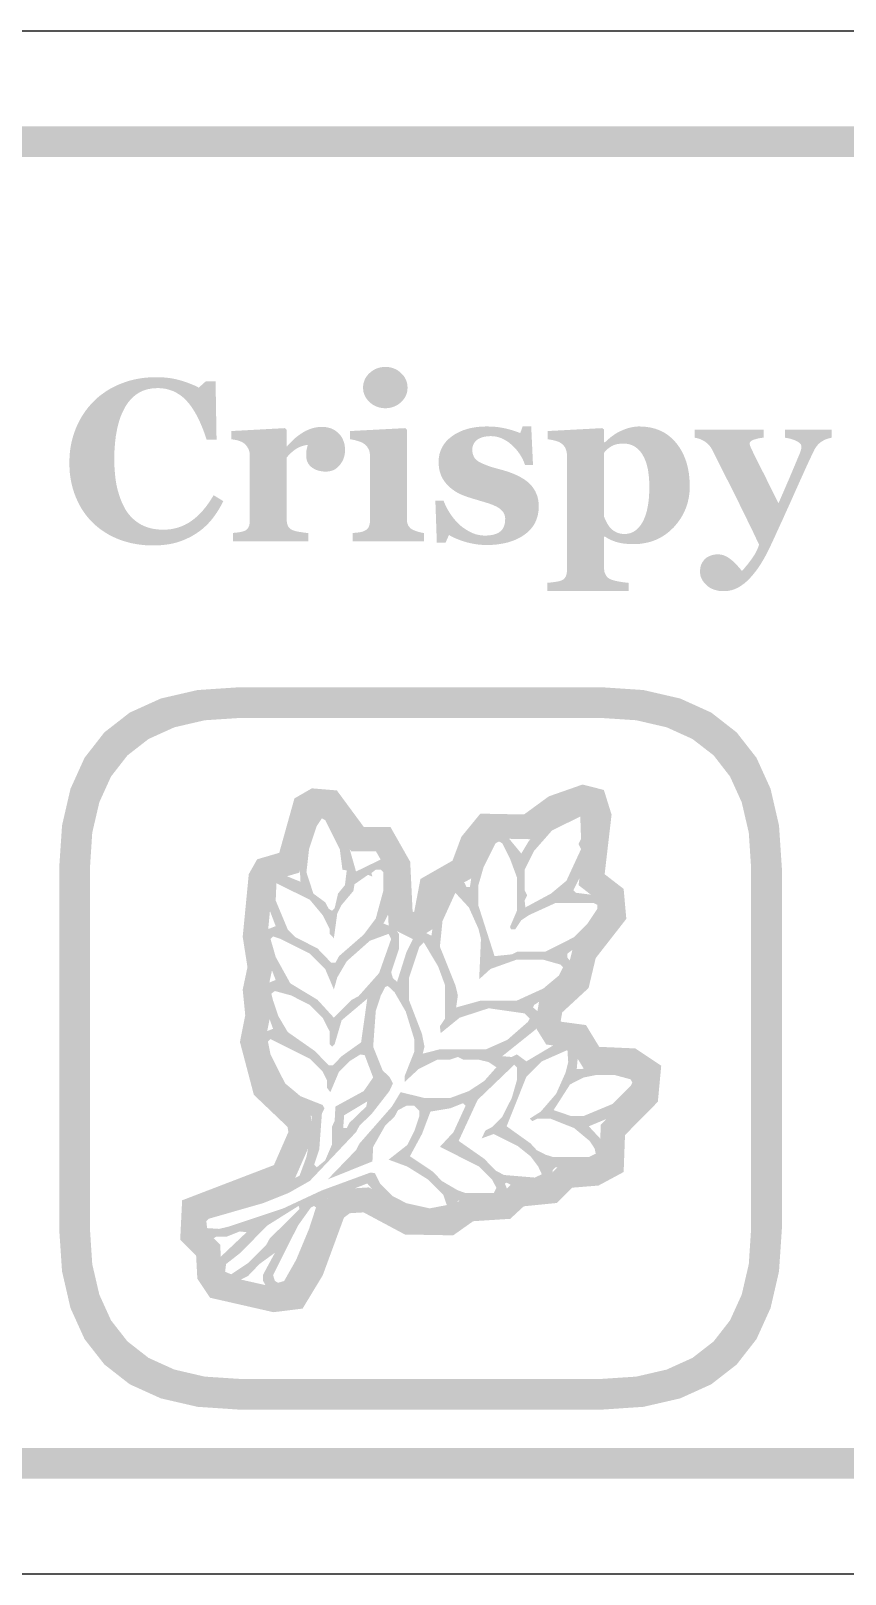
# Model space of a CAD drawing. Header units: millimetres. Extents: x 6 to 297, y 55 to 451.
# Drawn here: x 89.53 to 100.12, y 408.16 to 428.24 of the extents above; entities that cross this region are included whole.
import ezdxf

# ---------------------------------------------------------------- set-up
doc = ezdxf.new("R2010")
doc.units = ezdxf.units.MM
doc.layers.add('CUT', color=1, linetype='Continuous')
doc.layers.add('RASTER', color=7, linetype='Continuous')

msp = doc.modelspace()

# ---------------------------------------------------------------- hatches: boundary and pattern name
at = {"layer": 'RASTER'}
h = msp.add_hatch(color=7, dxfattribs=at)
h.paths.add_polyline_path([(74.2, 424.8), (74.234, 425.316), (74.338, 425.763), (74.509, 426.141), (74.75, 426.45), (75.059, 426.691), (75.438, 426.863), (75.884, 426.966), (76.4, 427), (133.6, 427), (134.116, 426.966), (134.563, 426.863), (134.941, 426.691), (135.25, 426.45), (135.491, 426.141), (135.663, 425.763), (135.766, 425.316), (135.8, 424.8), (135.8, 411.6), (135.766, 411.084), (135.663, 410.638), (135.491, 410.259), (135.25, 409.95), (134.941, 409.709), (134.563, 409.538), (134.116, 409.434), (133.6, 409.4), (76.4, 409.4), (75.884, 409.434), (75.438, 409.538), (75.059, 409.709), (74.75, 409.95), (74.509, 410.259), (74.338, 410.638), (74.234, 411.084), (74.2, 411.6)])
h.paths.add_polyline_path([(74.6, 424.8), (74.6, 411.6), (74.628, 411.178), (74.712, 410.813), (74.853, 410.503), (75.05, 410.25), (75.303, 410.053), (75.613, 409.912), (75.978, 409.828), (76.4, 409.8), (133.6, 409.8), (134.022, 409.828), (134.388, 409.912), (134.697, 410.053), (134.95, 410.25), (135.147, 410.503), (135.288, 410.813), (135.372, 411.178), (135.4, 411.6), (135.4, 424.8), (135.372, 425.222), (135.288, 425.588), (135.147, 425.897), (134.95, 426.15), (134.697, 426.347), (134.388, 426.488), (134.022, 426.572), (133.6, 426.6), (76.4, 426.6), (75.978, 426.572), (75.613, 426.488), (75.303, 426.347), (75.05, 426.15), (74.853, 425.897), (74.712, 425.588), (74.628, 425.222), (74.6, 424.8)], flags=0)
for points in [[(91.119, 421.544), (91.062, 421.545), (91.007, 421.549), (90.952, 421.555), (90.898, 421.563), (90.845, 421.573), (90.793, 421.586), (90.742, 421.601), (90.691, 421.618), (90.642, 421.638), (90.595, 421.659), (90.549, 421.683), (90.505, 421.709), (90.462, 421.737), (90.421, 421.767), (90.382, 421.799), (90.344, 421.833), (90.309, 421.868), (90.276, 421.906), (90.244, 421.945), (90.215, 421.987), (90.187, 422.03), (90.161, 422.076), (90.138, 422.124), (90.116, 422.173), (90.096, 422.225), (90.079, 422.277), (90.065, 422.331), (90.053, 422.386), (90.044, 422.443), (90.037, 422.5), (90.034, 422.559), (90.032, 422.62), (90.034, 422.679), (90.037, 422.738), (90.044, 422.796), (90.053, 422.852), (90.065, 422.908), (90.08, 422.962), (90.097, 423.015), (90.116, 423.067), (90.139, 423.118), (90.163, 423.167), (90.189, 423.214), (90.218, 423.259), (90.248, 423.303), (90.281, 423.345), (90.316, 423.385), (90.353, 423.424), (90.391, 423.46), (90.431, 423.494), (90.474, 423.525), (90.517, 423.555), (90.563, 423.583), (90.611, 423.608), (90.66, 423.632), (90.712, 423.653), (90.765, 423.672), (90.818, 423.689), (90.873, 423.703), (90.929, 423.714), (90.985, 423.723), (91.043, 423.729), (91.101, 423.733), (91.16, 423.734), (91.203, 423.734), (91.245, 423.732), (91.285, 423.728), (91.325, 423.724), (91.364, 423.718), (91.402, 423.711), (91.439, 423.702), (91.475, 423.693), (91.51, 423.682), (91.543, 423.671), (91.575, 423.66), (91.606, 423.648), (91.636, 423.636), (91.664, 423.624), (91.69, 423.611), (91.715, 423.598), (91.806, 423.679), (91.934, 423.679), (91.947, 422.92), (91.818, 422.92), (91.79, 423.004), (91.76, 423.082), (91.729, 423.154), (91.697, 423.221), (91.663, 423.282), (91.628, 423.337), (91.592, 423.386), (91.554, 423.43), (91.515, 423.468), (91.473, 423.501), (91.429, 423.529), (91.384, 423.552), (91.336, 423.569), (91.286, 423.582), (91.233, 423.59), (91.179, 423.592), (91.112, 423.588), (91.05, 423.577), (90.991, 423.558), (90.937, 423.532), (90.886, 423.497), (90.84, 423.456), (90.798, 423.407), (90.76, 423.35), (90.727, 423.286), (90.697, 423.216), (90.673, 423.14), (90.653, 423.058), (90.637, 422.97), (90.626, 422.876), (90.619, 422.776), (90.617, 422.669), (90.617, 422.609), (90.62, 422.55), (90.624, 422.494), (90.629, 422.44), (90.636, 422.388), (90.644, 422.339), (90.654, 422.292), (90.666, 422.247), (90.679, 422.204), (90.692, 422.163), (90.707, 422.125), (90.722, 422.089), (90.739, 422.055), (90.756, 422.022), (90.775, 421.993), (90.794, 421.965), (90.816, 421.938), (90.838, 421.913), (90.862, 421.89), (90.887, 421.868), (90.912, 421.849), (90.939, 421.831), (90.966, 421.815), (90.995, 421.801), (91.024, 421.789), (91.054, 421.779), (91.085, 421.77), (91.117, 421.762), (91.149, 421.757), (91.182, 421.753), (91.216, 421.75), (91.251, 421.749), (91.302, 421.751), (91.351, 421.756), (91.399, 421.765), (91.445, 421.777), (91.49, 421.793), (91.533, 421.812), (91.576, 421.835), (91.616, 421.861), (91.656, 421.89), (91.695, 421.924), (91.733, 421.96), (91.77, 422.001), (91.806, 422.045), (91.841, 422.092), (91.875, 422.143), (91.909, 422.198), (92.035, 422.121), (92.019, 422.09), (92.002, 422.059), (91.985, 422.029), (91.967, 421.999), (91.949, 421.971), (91.93, 421.943), (91.911, 421.917), (91.891, 421.891), (91.871, 421.866), (91.849, 421.842), (91.827, 421.818), (91.804, 421.796), (91.781, 421.775), (91.756, 421.754), (91.731, 421.734), (91.705, 421.716), (91.676, 421.696), (91.646, 421.678), (91.615, 421.66), (91.583, 421.644), (91.551, 421.629), (91.518, 421.615), (91.484, 421.602), (91.449, 421.59), (91.414, 421.579), (91.376, 421.57), (91.337, 421.562), (91.297, 421.556), (91.255, 421.551), (91.211, 421.547), (91.166, 421.545), (91.119, 421.544)], [(93.618, 422.785), (93.617, 422.758), (93.614, 422.731), (93.608, 422.705), (93.601, 422.681), (93.591, 422.656), (93.579, 422.633), (93.565, 422.611), (93.549, 422.59), (93.531, 422.57), (93.512, 422.553), (93.492, 422.538), (93.469, 422.526), (93.446, 422.517), (93.421, 422.511), (93.395, 422.507), (93.368, 422.505), (93.341, 422.506), (93.316, 422.509), (93.292, 422.513), (93.269, 422.519), (93.247, 422.526), (93.226, 422.536), (93.206, 422.547), (93.187, 422.559), (93.169, 422.574), (93.154, 422.59), (93.142, 422.607), (93.131, 422.626), (93.123, 422.647), (93.117, 422.67), (93.114, 422.694), (93.113, 422.719), (93.113, 422.732), (93.113, 422.743), (93.114, 422.754), (93.115, 422.765), (93.116, 422.774), (93.117, 422.783), (93.118, 422.791), (93.12, 422.799), (93.122, 422.806), (93.124, 422.813), (93.125, 422.82), (93.127, 422.827), (93.129, 422.833), (93.13, 422.84), (93.132, 422.846), (93.133, 422.852), (93.116, 422.851), (93.099, 422.848), (93.082, 422.844), (93.064, 422.839), (93.046, 422.833), (93.028, 422.825), (93.01, 422.816), (92.991, 422.806), (92.973, 422.794), (92.955, 422.782), (92.938, 422.768), (92.921, 422.754), (92.905, 422.739), (92.889, 422.723), (92.874, 422.706), (92.859, 422.688), (92.859, 421.884), (92.86, 421.872), (92.86, 421.86), (92.862, 421.848), (92.863, 421.837), (92.866, 421.827), (92.868, 421.817), (92.872, 421.808), (92.875, 421.799), (92.88, 421.791), (92.885, 421.783), (92.891, 421.776), (92.897, 421.769), (92.904, 421.763), (92.912, 421.757), (92.921, 421.751), (92.93, 421.746), (92.938, 421.743), (92.948, 421.739), (92.96, 421.735), (92.972, 421.732), (92.986, 421.728), (93.001, 421.725), (93.017, 421.722), (93.034, 421.719), (93.052, 421.717), (93.068, 421.714), (93.083, 421.712), (93.097, 421.711), (93.109, 421.709), (93.121, 421.708), (93.13, 421.707), (93.139, 421.707), (93.139, 421.6), (92.159, 421.6), (92.159, 421.707), (92.168, 421.708), (92.178, 421.709), (92.187, 421.709), (92.196, 421.71), (92.205, 421.711), (92.215, 421.713), (92.224, 421.714), (92.233, 421.715), (92.242, 421.716), (92.251, 421.718), (92.26, 421.719), (92.268, 421.721), (92.276, 421.723), (92.283, 421.725), (92.29, 421.727), (92.297, 421.729), (92.308, 421.733), (92.318, 421.738), (92.328, 421.743), (92.336, 421.749), (92.344, 421.756), (92.351, 421.763), (92.356, 421.771), (92.361, 421.779), (92.365, 421.787), (92.369, 421.797), (92.372, 421.807), (92.375, 421.818), (92.376, 421.829), (92.378, 421.841), (92.379, 421.853), (92.379, 421.867), (92.379, 422.719), (92.379, 422.732), (92.377, 422.745), (92.375, 422.757), (92.373, 422.769), (92.369, 422.781), (92.365, 422.792), (92.36, 422.803), (92.354, 422.814), (92.348, 422.824), (92.341, 422.833), (92.334, 422.843), (92.327, 422.851), (92.319, 422.859), (92.311, 422.867), (92.303, 422.874), (92.294, 422.88), (92.287, 422.885), (92.28, 422.889), (92.272, 422.893), (92.264, 422.896), (92.256, 422.9), (92.247, 422.903), (92.237, 422.907), (92.227, 422.91), (92.217, 422.912), (92.207, 422.915), (92.196, 422.917), (92.185, 422.919), (92.174, 422.921), (92.162, 422.923), (92.151, 422.924), (92.139, 422.926), (92.139, 423.033), (92.837, 423.071), (92.859, 423.049), (92.859, 422.836), (92.865, 422.836), (92.891, 422.865), (92.917, 422.892), (92.943, 422.917), (92.969, 422.941), (92.996, 422.963), (93.024, 422.984), (93.052, 423.003), (93.08, 423.02), (93.108, 423.036), (93.137, 423.049), (93.166, 423.061), (93.196, 423.07), (93.225, 423.077), (93.255, 423.083), (93.286, 423.086), (93.316, 423.087), (93.35, 423.086), (93.381, 423.082), (93.411, 423.075), (93.439, 423.066), (93.466, 423.054), (93.491, 423.039), (93.514, 423.022), (93.535, 423.003), (93.555, 422.981), (93.572, 422.957), (93.586, 422.933), (93.597, 422.906), (93.607, 422.878), (93.613, 422.849), (93.617, 422.818), (93.618, 422.785)], [(95.458, 421.55), (95.423, 421.551), (95.387, 421.553), (95.352, 421.556), (95.318, 421.561), (95.283, 421.567), (95.249, 421.574), (95.214, 421.582), (95.18, 421.592), (95.147, 421.602), (95.116, 421.613), (95.087, 421.624), (95.06, 421.635), (95.035, 421.646), (95.011, 421.657), (94.99, 421.669), (94.97, 421.681), (94.926, 421.581), (94.812, 421.581), (94.793, 422.127), (94.9, 422.127), (94.906, 422.111), (94.913, 422.093), (94.921, 422.076), (94.929, 422.057), (94.939, 422.038), (94.949, 422.019), (94.961, 421.999), (94.973, 421.979), (94.986, 421.958), (95, 421.938), (95.014, 421.919), (95.028, 421.9), (95.043, 421.882), (95.058, 421.864), (95.074, 421.847), (95.09, 421.83), (95.108, 421.814), (95.126, 421.798), (95.145, 421.783), (95.164, 421.769), (95.184, 421.756), (95.205, 421.743), (95.226, 421.73), (95.248, 421.719), (95.27, 421.708), (95.293, 421.699), (95.316, 421.691), (95.34, 421.685), (95.363, 421.68), (95.388, 421.676), (95.412, 421.674), (95.438, 421.673), (95.47, 421.674), (95.5, 421.676), (95.528, 421.681), (95.554, 421.686), (95.578, 421.694), (95.599, 421.702), (95.619, 421.713), (95.636, 421.725), (95.651, 421.739), (95.665, 421.755), (95.676, 421.772), (95.685, 421.791), (95.692, 421.812), (95.697, 421.835), (95.7, 421.859), (95.701, 421.886), (95.701, 421.9), (95.699, 421.914), (95.697, 421.927), (95.694, 421.939), (95.69, 421.951), (95.685, 421.962), (95.679, 421.972), (95.672, 421.982), (95.664, 421.992), (95.656, 422.001), (95.647, 422.009), (95.637, 422.018), (95.627, 422.026), (95.616, 422.034), (95.604, 422.041), (95.591, 422.048), (95.577, 422.055), (95.562, 422.062), (95.547, 422.069), (95.531, 422.075), (95.516, 422.081), (95.499, 422.087), (95.483, 422.093), (95.466, 422.098), (95.449, 422.103), (95.43, 422.109), (95.411, 422.115), (95.39, 422.121), (95.369, 422.127), (95.346, 422.134), (95.323, 422.141), (95.298, 422.148), (95.274, 422.155), (95.25, 422.163), (95.228, 422.17), (95.206, 422.177), (95.185, 422.185), (95.165, 422.192), (95.146, 422.2), (95.128, 422.207), (95.11, 422.215), (95.092, 422.224), (95.074, 422.235), (95.055, 422.246), (95.037, 422.258), (95.018, 422.272), (94.999, 422.286), (94.98, 422.302), (94.964, 422.316), (94.949, 422.332), (94.935, 422.348), (94.921, 422.365), (94.908, 422.382), (94.896, 422.401), (94.885, 422.42), (94.875, 422.439), (94.866, 422.46), (94.858, 422.482), (94.851, 422.504), (94.845, 422.528), (94.841, 422.552), (94.838, 422.578), (94.836, 422.604), (94.835, 422.631), (94.838, 422.682), (94.846, 422.73), (94.86, 422.775), (94.879, 422.818), (94.903, 422.859), (94.933, 422.897), (94.968, 422.932), (95.009, 422.965), (95.054, 422.995), (95.103, 423.021), (95.154, 423.043), (95.21, 423.061), (95.268, 423.075), (95.33, 423.085), (95.395, 423.091), (95.464, 423.093), (95.497, 423.092), (95.529, 423.091), (95.561, 423.089), (95.592, 423.086), (95.622, 423.082), (95.652, 423.077), (95.681, 423.072), (95.709, 423.066), (95.737, 423.059), (95.763, 423.052), (95.788, 423.045), (95.812, 423.037), (95.835, 423.03), (95.857, 423.022), (95.878, 423.014), (95.897, 423.006), (95.928, 423.093), (96.04, 423.093), (96.063, 422.593), (95.959, 422.593), (95.945, 422.631), (95.929, 422.667), (95.91, 422.702), (95.889, 422.735), (95.866, 422.767), (95.841, 422.798), (95.813, 422.828), (95.783, 422.856), (95.752, 422.882), (95.72, 422.904), (95.687, 422.923), (95.654, 422.939), (95.62, 422.951), (95.586, 422.96), (95.551, 422.965), (95.515, 422.967), (95.488, 422.966), (95.462, 422.964), (95.437, 422.96), (95.414, 422.955), (95.393, 422.948), (95.373, 422.94), (95.355, 422.931), (95.338, 422.92), (95.323, 422.908), (95.31, 422.894), (95.299, 422.88), (95.29, 422.864), (95.283, 422.847), (95.277, 422.829), (95.274, 422.81), (95.273, 422.789), (95.275, 422.763), (95.279, 422.738), (95.287, 422.715), (95.297, 422.694), (95.31, 422.674), (95.327, 422.657), (95.346, 422.642), (95.368, 422.628), (95.393, 422.616), (95.42, 422.604), (95.449, 422.592), (95.481, 422.58), (95.515, 422.568), (95.552, 422.557), (95.591, 422.546), (95.632, 422.535), (95.696, 422.517), (95.755, 422.498), (95.809, 422.477), (95.859, 422.455), (95.905, 422.431), (95.947, 422.406), (95.984, 422.379), (96.016, 422.351), (96.045, 422.321), (96.069, 422.289), (96.09, 422.254), (96.107, 422.218), (96.121, 422.18), (96.13, 422.14), (96.136, 422.098), (96.138, 422.054), (96.135, 421.996), (96.126, 421.941), (96.111, 421.889), (96.091, 421.841), (96.064, 421.796), (96.032, 421.755), (95.994, 421.717), (95.949, 421.682), (95.901, 421.651), (95.848, 421.624), (95.792, 421.602), (95.732, 421.583), (95.669, 421.569), (95.602, 421.558), (95.532, 421.552), (95.458, 421.55)], [(99.946, 422.946), (99.93, 422.943), (99.914, 422.939), (99.897, 422.934), (99.881, 422.929), (99.865, 422.922), (99.849, 422.914), (99.834, 422.906), (99.818, 422.896), (99.803, 422.886), (99.788, 422.874), (99.774, 422.861), (99.761, 422.846), (99.749, 422.83), (99.737, 422.812), (99.725, 422.794), (99.715, 422.773), (99.683, 422.706), (99.651, 422.638), (99.619, 422.569), (99.587, 422.498), (99.555, 422.427), (99.522, 422.354), (99.489, 422.28), (99.456, 422.206), (99.422, 422.13), (99.387, 422.052), (99.351, 421.973), (99.315, 421.892), (99.277, 421.81), (99.239, 421.727), (99.2, 421.641), (99.16, 421.555), (99.137, 421.507), (99.115, 421.461), (99.092, 421.418), (99.07, 421.378), (99.048, 421.34), (99.027, 421.305), (99.005, 421.272), (98.984, 421.241), (98.963, 421.213), (98.942, 421.186), (98.922, 421.161), (98.901, 421.137), (98.882, 421.116), (98.862, 421.096), (98.843, 421.078), (98.824, 421.061), (98.807, 421.047), (98.789, 421.034), (98.772, 421.022), (98.754, 421.01), (98.737, 421), (98.72, 420.991), (98.702, 420.983), (98.685, 420.976), (98.668, 420.97), (98.651, 420.964), (98.633, 420.96), (98.616, 420.956), (98.598, 420.953), (98.581, 420.951), (98.563, 420.95), (98.546, 420.95), (98.512, 420.951), (98.48, 420.954), (98.449, 420.961), (98.42, 420.969), (98.393, 420.98), (98.367, 420.993), (98.343, 421.009), (98.321, 421.027), (98.301, 421.047), (98.284, 421.067), (98.269, 421.088), (98.257, 421.11), (98.247, 421.132), (98.241, 421.154), (98.237, 421.178), (98.235, 421.202), (98.236, 421.212), (98.236, 421.222), (98.237, 421.232), (98.238, 421.241), (98.239, 421.251), (98.241, 421.26), (98.243, 421.269), (98.245, 421.278), (98.248, 421.287), (98.251, 421.295), (98.255, 421.305), (98.26, 421.314), (98.265, 421.323), (98.271, 421.332), (98.278, 421.342), (98.285, 421.351), (98.291, 421.359), (98.298, 421.366), (98.306, 421.374), (98.315, 421.381), (98.324, 421.388), (98.335, 421.394), (98.346, 421.4), (98.358, 421.406), (98.37, 421.411), (98.383, 421.416), (98.396, 421.42), (98.41, 421.423), (98.424, 421.425), (98.438, 421.427), (98.453, 421.428), (98.468, 421.429), (98.489, 421.428), (98.509, 421.425), (98.529, 421.421), (98.548, 421.414), (98.568, 421.406), (98.587, 421.396), (98.606, 421.385), (98.625, 421.371), (98.644, 421.357), (98.663, 421.34), (98.682, 421.322), (98.701, 421.303), (98.721, 421.283), (98.74, 421.261), (98.76, 421.238), (98.78, 421.213), (98.793, 421.226), (98.806, 421.24), (98.82, 421.256), (98.834, 421.274), (98.85, 421.292), (98.866, 421.313), (98.882, 421.334), (98.9, 421.358), (98.917, 421.382), (98.933, 421.406), (98.948, 421.43), (98.961, 421.455), (98.974, 421.48), (98.985, 421.504), (98.995, 421.529), (99.004, 421.555), (98.961, 421.645), (98.92, 421.732), (98.879, 421.816), (98.84, 421.896), (98.802, 421.974), (98.765, 422.049), (98.73, 422.121), (98.695, 422.19), (98.661, 422.258), (98.626, 422.328), (98.59, 422.4), (98.552, 422.474), (98.514, 422.55), (98.475, 422.628), (98.435, 422.708), (98.394, 422.789), (98.384, 422.807), (98.374, 422.823), (98.363, 422.838), (98.351, 422.852), (98.338, 422.865), (98.325, 422.877), (98.31, 422.888), (98.295, 422.899), (98.28, 422.908), (98.264, 422.916), (98.248, 422.923), (98.232, 422.93), (98.216, 422.935), (98.199, 422.94), (98.182, 422.944), (98.165, 422.946), (98.165, 423.053), (99.062, 423.053), (99.062, 422.946), (99.049, 422.946), (99.036, 422.944), (99.022, 422.942), (99.008, 422.94), (98.993, 422.937), (98.978, 422.933), (98.963, 422.929), (98.947, 422.924), (98.931, 422.919), (98.918, 422.913), (98.907, 422.907), (98.898, 422.901), (98.891, 422.894), (98.885, 422.887), (98.882, 422.879), (98.881, 422.871), (98.881, 422.869), (98.882, 422.865), (98.882, 422.862), (98.882, 422.859), (98.883, 422.856), (98.884, 422.853), (98.885, 422.849), (98.886, 422.846), (98.887, 422.842), (98.888, 422.838), (98.89, 422.834), (98.892, 422.829), (98.894, 422.824), (98.896, 422.818), (98.899, 422.812), (98.902, 422.806), (98.915, 422.779), (98.929, 422.749), (98.945, 422.717), (98.962, 422.683), (98.98, 422.646), (99, 422.607), (99.021, 422.565), (99.043, 422.521), (99.067, 422.474), (99.091, 422.426), (99.116, 422.375), (99.142, 422.323), (99.169, 422.268), (99.197, 422.212), (99.226, 422.154), (99.256, 422.094), (99.279, 422.145), (99.3, 422.194), (99.321, 422.242), (99.34, 422.287), (99.359, 422.331), (99.377, 422.373), (99.395, 422.413), (99.411, 422.452), (99.427, 422.489), (99.443, 422.527), (99.458, 422.564), (99.474, 422.601), (99.489, 422.637), (99.504, 422.674), (99.52, 422.711), (99.535, 422.747), (99.538, 422.756), (99.541, 422.764), (99.544, 422.772), (99.546, 422.78), (99.548, 422.787), (99.55, 422.793), (99.551, 422.799), (99.552, 422.805), (99.552, 422.81), (99.552, 422.815), (99.553, 422.819), (99.553, 422.823), (99.553, 422.826), (99.554, 422.829), (99.554, 422.831), (99.554, 422.833), (99.553, 422.84), (99.552, 422.846), (99.55, 422.852), (99.547, 422.858), (99.544, 422.864), (99.539, 422.869), (99.534, 422.874), (99.528, 422.88), (99.522, 422.884), (99.515, 422.889), (99.508, 422.894), (99.5, 422.898), (99.492, 422.902), (99.484, 422.906), (99.476, 422.91), (99.467, 422.914), (99.458, 422.918), (99.449, 422.921), (99.44, 422.924), (99.431, 422.927), (99.423, 422.929), (99.414, 422.932), (99.405, 422.934), (99.397, 422.936), (99.389, 422.938), (99.381, 422.939), (99.373, 422.941), (99.366, 422.942), (99.359, 422.943), (99.353, 422.944), (99.347, 422.945), (99.341, 422.946), (99.341, 423.053), (99.946, 423.053)]]:
    msp.add_hatch(color=7, dxfattribs=at).paths.add_polyline_path(points)
h = msp.add_hatch(color=7, dxfattribs=at)
h.paths.add_polyline_path([(94.645, 421.6), (93.719, 421.6), (93.719, 421.707), (93.729, 421.708), (93.738, 421.708), (93.748, 421.709), (93.757, 421.71), (93.766, 421.711), (93.776, 421.712), (93.785, 421.713), (93.794, 421.714), (93.803, 421.715), (93.812, 421.717), (93.82, 421.718), (93.828, 421.72), (93.836, 421.722), (93.843, 421.724), (93.85, 421.726), (93.857, 421.729), (93.868, 421.734), (93.879, 421.739), (93.888, 421.744), (93.897, 421.75), (93.905, 421.757), (93.912, 421.764), (93.918, 421.771), (93.923, 421.779), (93.927, 421.788), (93.931, 421.797), (93.934, 421.807), (93.937, 421.818), (93.939, 421.829), (93.941, 421.841), (93.942, 421.853), (93.942, 421.867), (93.942, 422.719), (93.942, 422.732), (93.94, 422.744), (93.939, 422.756), (93.936, 422.767), (93.933, 422.778), (93.929, 422.789), (93.924, 422.799), (93.918, 422.809), (93.912, 422.819), (93.906, 422.828), (93.899, 422.836), (93.892, 422.844), (93.885, 422.852), (93.877, 422.859), (93.868, 422.865), (93.86, 422.871), (93.853, 422.876), (93.845, 422.88), (93.836, 422.884), (93.827, 422.889), (93.816, 422.893), (93.805, 422.897), (93.793, 422.901), (93.78, 422.905), (93.767, 422.909), (93.754, 422.912), (93.741, 422.916), (93.729, 422.918), (93.717, 422.921), (93.705, 422.923), (93.694, 422.924), (93.683, 422.926), (93.683, 423.033), (94.4, 423.071), (94.422, 423.049), (94.422, 421.886), (94.423, 421.873), (94.424, 421.861), (94.425, 421.849), (94.428, 421.838), (94.431, 421.828), (94.435, 421.817), (94.439, 421.808), (94.444, 421.798), (94.45, 421.79), (94.457, 421.782), (94.463, 421.774), (94.471, 421.767), (94.479, 421.761), (94.488, 421.755), (94.497, 421.75), (94.507, 421.745), (94.515, 421.742), (94.522, 421.739), (94.53, 421.736), (94.538, 421.733), (94.546, 421.73), (94.555, 421.727), (94.563, 421.724), (94.572, 421.722), (94.581, 421.719), (94.59, 421.717), (94.599, 421.715), (94.608, 421.713), (94.617, 421.711), (94.626, 421.709), (94.636, 421.708), (94.645, 421.707)])
h.paths.add_polyline_path([(94.431, 423.598), (94.43, 423.571), (94.426, 423.544), (94.419, 423.519), (94.41, 423.495), (94.398, 423.472), (94.383, 423.45), (94.366, 423.428), (94.345, 423.408), (94.324, 423.39), (94.301, 423.374), (94.277, 423.361), (94.252, 423.35), (94.226, 423.341), (94.199, 423.335), (94.171, 423.331), (94.143, 423.33), (94.113, 423.331), (94.085, 423.335), (94.058, 423.341), (94.032, 423.35), (94.007, 423.361), (93.983, 423.374), (93.96, 423.39), (93.938, 423.408), (93.918, 423.428), (93.901, 423.45), (93.886, 423.472), (93.874, 423.495), (93.865, 423.519), (93.858, 423.544), (93.854, 423.571), (93.853, 423.598), (93.854, 423.625), (93.858, 423.652), (93.865, 423.677), (93.874, 423.701), (93.886, 423.725), (93.901, 423.747), (93.918, 423.768), (93.938, 423.788), (93.96, 423.807), (93.983, 423.823), (94.007, 423.837), (94.032, 423.848), (94.058, 423.856), (94.085, 423.863), (94.113, 423.866), (94.143, 423.868), (94.172, 423.866), (94.2, 423.863), (94.227, 423.856), (94.253, 423.848), (94.278, 423.837), (94.302, 423.823), (94.324, 423.807), (94.346, 423.788), (94.366, 423.768), (94.383, 423.747), (94.398, 423.725), (94.41, 423.701), (94.419, 423.677), (94.426, 423.652), (94.43, 423.625), (94.431, 423.598)])
h = msp.add_hatch(color=7, dxfattribs=at)
h.paths.add_polyline_path([(98.102, 422.313), (98.099, 422.237), (98.089, 422.164), (98.073, 422.094), (98.05, 422.026), (98.021, 421.961), (97.986, 421.899), (97.944, 421.84), (97.896, 421.783), (97.842, 421.731), (97.785, 421.686), (97.725, 421.648), (97.661, 421.617), (97.594, 421.593), (97.524, 421.576), (97.45, 421.565), (97.373, 421.562), (97.338, 421.562), (97.306, 421.564), (97.275, 421.566), (97.245, 421.569), (97.217, 421.573), (97.191, 421.578), (97.167, 421.584), (97.144, 421.59), (97.123, 421.598), (97.102, 421.606), (97.082, 421.614), (97.064, 421.622), (97.046, 421.631), (97.03, 421.64), (97.014, 421.65), (96.999, 421.66), (96.987, 421.66), (96.987, 421.248), (96.988, 421.236), (96.989, 421.224), (96.99, 421.212), (96.993, 421.2), (96.996, 421.19), (97, 421.179), (97.005, 421.169), (97.01, 421.159), (97.016, 421.15), (97.023, 421.141), (97.03, 421.133), (97.037, 421.126), (97.046, 421.119), (97.054, 421.113), (97.064, 421.108), (97.074, 421.103), (97.084, 421.099), (97.096, 421.096), (97.108, 421.092), (97.122, 421.088), (97.136, 421.084), (97.152, 421.081), (97.168, 421.077), (97.186, 421.074), (97.204, 421.071), (97.221, 421.068), (97.237, 421.066), (97.252, 421.064), (97.267, 421.062), (97.281, 421.06), (97.294, 421.059), (97.307, 421.058), (97.307, 420.95), (96.249, 420.95), (96.249, 421.058), (96.258, 421.059), (96.269, 421.06), (96.279, 421.061), (96.29, 421.062), (96.302, 421.064), (96.315, 421.065), (96.328, 421.067), (96.341, 421.069), (96.355, 421.071), (96.367, 421.073), (96.379, 421.075), (96.39, 421.077), (96.4, 421.079), (96.409, 421.081), (96.417, 421.084), (96.425, 421.086), (96.436, 421.09), (96.446, 421.095), (96.456, 421.101), (96.464, 421.108), (96.472, 421.115), (96.478, 421.123), (96.484, 421.131), (96.489, 421.141), (96.492, 421.151), (96.496, 421.161), (96.499, 421.171), (96.501, 421.182), (96.503, 421.194), (96.504, 421.205), (96.505, 421.217), (96.505, 421.229), (96.505, 422.728), (96.504, 422.74), (96.502, 422.751), (96.5, 422.763), (96.497, 422.773), (96.494, 422.784), (96.491, 422.794), (96.487, 422.804), (96.483, 422.813), (96.478, 422.822), (96.472, 422.831), (96.466, 422.839), (96.459, 422.847), (96.451, 422.855), (96.443, 422.863), (96.434, 422.87), (96.425, 422.877), (96.417, 422.882), (96.409, 422.886), (96.4, 422.891), (96.391, 422.895), (96.381, 422.899), (96.37, 422.902), (96.359, 422.906), (96.347, 422.909), (96.335, 422.912), (96.323, 422.915), (96.311, 422.917), (96.299, 422.919), (96.287, 422.921), (96.275, 422.923), (96.264, 422.924), (96.252, 422.926), (96.252, 423.033), (96.965, 423.071), (96.987, 423.052), (96.987, 422.889), (96.999, 422.886), (97.024, 422.91), (97.049, 422.932), (97.075, 422.954), (97.101, 422.973), (97.128, 422.992), (97.156, 423.009), (97.184, 423.024), (97.214, 423.038), (97.243, 423.051), (97.272, 423.062), (97.302, 423.072), (97.331, 423.079), (97.36, 423.085), (97.389, 423.089), (97.418, 423.092), (97.447, 423.093), (97.521, 423.089), (97.591, 423.079), (97.657, 423.062), (97.719, 423.039), (97.777, 423.009), (97.83, 422.972), (97.88, 422.928), (97.926, 422.878), (97.967, 422.822), (98.003, 422.762), (98.033, 422.698), (98.058, 422.63), (98.077, 422.557), (98.091, 422.48), (98.099, 422.399), (98.102, 422.313)])
h.paths.add_polyline_path([(97.576, 422.308), (97.576, 422.335), (97.575, 422.362), (97.574, 422.389), (97.572, 422.415), (97.57, 422.441), (97.567, 422.467), (97.564, 422.492), (97.56, 422.518), (97.556, 422.542), (97.55, 422.567), (97.544, 422.59), (97.538, 422.613), (97.53, 422.635), (97.522, 422.656), (97.513, 422.677), (97.503, 422.697), (97.493, 422.716), (97.482, 422.735), (97.47, 422.752), (97.457, 422.768), (97.443, 422.783), (97.429, 422.798), (97.414, 422.811), (97.398, 422.823), (97.381, 422.834), (97.364, 422.844), (97.345, 422.852), (97.326, 422.858), (97.306, 422.863), (97.284, 422.867), (97.262, 422.869), (97.239, 422.87), (97.216, 422.87), (97.194, 422.868), (97.173, 422.865), (97.154, 422.862), (97.135, 422.857), (97.118, 422.851), (97.102, 422.845), (97.087, 422.837), (97.073, 422.829), (97.059, 422.819), (97.046, 422.81), (97.033, 422.799), (97.021, 422.788), (97.009, 422.776), (96.998, 422.764), (96.987, 422.751), (96.987, 421.921), (96.99, 421.913), (96.993, 421.905), (96.996, 421.896), (97, 421.887), (97.005, 421.878), (97.01, 421.867), (97.015, 421.857), (97.021, 421.845), (97.027, 421.834), (97.033, 421.823), (97.04, 421.813), (97.046, 421.804), (97.052, 421.795), (97.058, 421.786), (97.065, 421.779), (97.071, 421.771), (97.08, 421.762), (97.09, 421.753), (97.1, 421.745), (97.11, 421.737), (97.121, 421.73), (97.132, 421.724), (97.143, 421.718), (97.154, 421.713), (97.166, 421.708), (97.178, 421.704), (97.191, 421.701), (97.203, 421.699), (97.216, 421.696), (97.23, 421.695), (97.243, 421.694), (97.257, 421.694), (97.292, 421.696), (97.326, 421.704), (97.357, 421.716), (97.387, 421.733), (97.416, 421.755), (97.442, 421.782), (97.466, 421.813), (97.489, 421.85), (97.509, 421.891), (97.527, 421.937), (97.542, 421.987), (97.554, 422.042), (97.564, 422.102), (97.571, 422.166), (97.575, 422.234), (97.576, 422.308)], flags=0)
h = msp.add_hatch(color=7, dxfattribs=at)
h.paths.add_polyline_path([(89.9, 417.35), (89.937, 417.901), (90.047, 418.378), (90.23, 418.782), (90.488, 419.113), (90.818, 419.37), (91.222, 419.553), (91.699, 419.663), (92.25, 419.7), (96.95, 419.7), (97.501, 419.663), (97.978, 419.553), (98.382, 419.37), (98.712, 419.112), (98.97, 418.782), (99.153, 418.378), (99.263, 417.901), (99.3, 417.35), (99.3, 412.65), (99.263, 412.099), (99.153, 411.622), (98.97, 411.218), (98.713, 410.888), (98.382, 410.63), (97.978, 410.447), (97.501, 410.337), (96.95, 410.3), (92.25, 410.3), (91.699, 410.337), (91.222, 410.447), (90.818, 410.63), (90.488, 410.888), (90.23, 411.218), (90.047, 411.622), (89.937, 412.099), (89.9, 412.65)])
h.paths.add_polyline_path([(90.3, 417.35), (90.3, 412.65), (90.33, 412.193), (90.422, 411.797), (90.574, 411.462), (90.788, 411.188), (91.062, 410.974), (91.397, 410.822), (91.793, 410.73), (92.25, 410.7), (96.95, 410.7), (97.407, 410.73), (97.803, 410.822), (98.138, 410.974), (98.413, 411.188), (98.626, 411.462), (98.778, 411.797), (98.87, 412.193), (98.9, 412.65), (98.9, 417.35), (98.87, 417.807), (98.778, 418.203), (98.626, 418.538), (98.413, 418.813), (98.138, 419.026), (97.803, 419.178), (97.407, 419.27), (96.95, 419.3), (92.25, 419.3), (91.793, 419.27), (91.397, 419.178), (91.062, 419.026), (90.788, 418.813), (90.574, 418.538), (90.422, 418.203), (90.33, 417.807), (90.3, 417.35)], flags=0)
h = msp.add_hatch(color=7, dxfattribs=at)
h.paths.add_polyline_path([(96.708, 418.434), (96.985, 418.363), (97.085, 418.042), (96.995, 417.267), (97.242, 417.076), (97.277, 416.686), (96.879, 416.176), (96.786, 415.786), (96.443, 415.469), (96.423, 415.355), (96.427, 415.348), (96.752, 415.304), (96.924, 415.021), (97.394, 415), (97.731, 414.775), (97.687, 414.306), (97.26, 413.873), (97.242, 413.392), (96.915, 413.216), (96.57, 413.188), (96.371, 412.989), (95.943, 412.946), (95.767, 412.783), (95.285, 412.752), (95.025, 412.568), (94.397, 412.579), (93.859, 412.867), (93.681, 412.856), (93.604, 412.799), (93.328, 412.048), (93.066, 411.615), (92.687, 411.568), (91.863, 411.756), (91.697, 412.005), (91.681, 412.305), (91.474, 412.512), (91.499, 413.024), (92.693, 413.482), (92.881, 413.912), (92.87, 413.979), (92.432, 414.397), (92.251, 415.084), (92.32, 415.431), (92.287, 415.766), (92.349, 416.058), (92.287, 416.453), (92.366, 417.268), (92.475, 417.461), (92.762, 417.545), (92.96, 418.253), (93.186, 418.384), (93.512, 418.357), (93.861, 417.883), (94.208, 417.883), (94.466, 417.428), (94.497, 416.782), (94.51, 416.775), (94.518, 416.78), (94.599, 417.205), (95.016, 417.443), (95.132, 417.754), (95.378, 418.055), (95.946, 418.044), (96.269, 418.28)])
h.paths.add_polyline_path([(96.722, 418.1), (96.42, 417.994), (96.048, 417.722), (95.528, 417.732), (95.414, 417.592), (95.276, 417.222), (94.885, 417), (94.806, 416.583), (94.527, 416.408), (94.186, 416.581), (94.15, 417.337), (94.021, 417.563), (93.7, 417.563), (93.341, 418.05), (93.26, 418.057), (93.233, 418.041), (93.023, 417.287), (92.689, 417.19), (92.678, 417.17), (92.61, 416.463), (92.675, 416.049), (92.61, 415.748), (92.644, 415.415), (92.579, 415.094), (92.719, 414.566), (93.169, 414.136), (93.212, 413.869), (92.932, 413.231), (91.809, 412.8), (91.801, 412.638), (91.994, 412.445), (92.012, 412.11), (92.059, 412.039), (92.704, 411.893), (92.873, 411.913), (93.038, 412.187), (93.336, 412.999), (93.567, 413.169), (93.929, 413.192), (94.48, 412.898), (94.926, 412.89), (95.174, 413.066), (95.633, 413.095), (95.804, 413.253), (96.225, 413.296), (96.427, 413.498), (96.822, 413.53), (96.929, 413.587), (96.945, 414.009), (97.379, 414.45), (97.395, 414.615), (97.291, 414.684), (96.74, 414.709), (96.558, 415.007), (96.235, 415.051), (96.086, 415.29), (96.146, 415.631), (96.497, 415.955), (96.584, 416.319), (96.947, 416.783), (96.936, 416.908), (96.656, 417.124), (96.759, 418.012), (96.732, 418.098), (96.722, 418.1)], flags=0)
h = msp.add_hatch(color=7, dxfattribs=at)
h.paths.add_polyline_path([(93.26, 418.15), (93.393, 418.104), (93.527, 417.937), (93.65, 417.693), (93.761, 417.302), (94.084, 417.459), (94.161, 417.436), (94.218, 417.359), (94.218, 417.192), (94.251, 417.092), (94.185, 416.758), (94.118, 416.625), (94.261, 416.568), (94.318, 416.491), (94.318, 416.291), (94.218, 415.99), (94.241, 415.914), (94.295, 415.867), (94.418, 416.257), (94.508, 416.434), (94.619, 416.525), (94.742, 416.468), (94.785, 416.758), (94.852, 416.959), (94.976, 417.169), (95.086, 417.192), (95.176, 417.149), (95.196, 417.102), (95.243, 417.102), (95.286, 417.393), (95.51, 417.803), (95.62, 417.86), (95.663, 417.837), (95.911, 417.536), (96.011, 417.703), (96.278, 417.97), (96.488, 418.094), (96.722, 418.16), (96.765, 418.137), (96.822, 418.06), (96.822, 417.693), (96.722, 417.326), (96.588, 417.059), (96.622, 417.025), (96.889, 416.992), (96.999, 416.935), (97.022, 416.792), (96.932, 416.615), (96.845, 416.535), (96.799, 416.448), (96.511, 416.234), (96.511, 416.181), (96.588, 416.091), (96.531, 415.914), (96.365, 415.747), (96.077, 415.566), (96.064, 415.533), (96.154, 415.456), (96.154, 415.356), (96.097, 415.246), (95.663, 414.899), (95.787, 414.889), (95.854, 414.922), (95.977, 414.832), (96.355, 415.056), (96.555, 415.089), (96.655, 414.989), (96.632, 414.732), (97.289, 414.755), (97.466, 414.665), (97.49, 414.521), (97.433, 414.411), (97.166, 414.144), (96.789, 413.987), (96.965, 413.797), (97.022, 413.687), (96.999, 413.543), (96.922, 413.487), (96.789, 413.453), (96.355, 413.453), (96.321, 413.42), (96.298, 413.276), (96.221, 413.219), (95.787, 413.219), (95.72, 413.253), (95.697, 413.243), (95.72, 413.186), (95.697, 413.043), (95.553, 412.986), (95.086, 413.019), (95.043, 412.862), (94.952, 412.819), (94.518, 412.819), (94.385, 412.852), (94.141, 412.976), (93.907, 413.243), (93.393, 413.043), (93.216, 412.485), (92.993, 411.974), (92.926, 411.874), (92.816, 411.817), (92.716, 411.817), (92.605, 411.874), (92.549, 411.984), (92.549, 412.051), (92.706, 412.341), (92.505, 412.195), (92.358, 412.041), (92.181, 411.951), (92.081, 411.951), (91.991, 411.994), (91.948, 412.084), (91.971, 412.261), (92.338, 412.609), (92.248, 412.619), (92.081, 412.552), (91.948, 412.552), (91.881, 412.518), (91.737, 412.609), (91.714, 412.819), (91.737, 412.862), (91.848, 412.919), (92.549, 413.119), (93.026, 413.343), (93.116, 413.587), (93.183, 413.921), (93.183, 414.121), (92.939, 414.244), (92.739, 414.445), (92.582, 414.722), (92.515, 414.955), (92.539, 415.199), (92.682, 415.256), (92.549, 415.623), (92.549, 415.79), (92.572, 415.834), (92.716, 415.89), (92.549, 416.324), (92.549, 416.491), (92.572, 416.535), (92.716, 416.591), (92.615, 416.858), (92.592, 417.102), (92.615, 417.192), (92.682, 417.259), (92.816, 417.259), (93.039, 417.169), (93.016, 417.593), (93.083, 417.86), (93.206, 418.104)])
h.paths.add_polyline_path([(96.678, 418.017), (96.311, 417.837), (96.077, 417.57), (95.954, 417.326), (95.954, 417.059), (95.987, 416.992), (95.954, 416.925), (95.964, 416.835), (96.298, 417.015), (96.498, 417.182), (96.688, 417.593), (96.655, 417.66), (96.688, 417.726)], flags=0)
h.paths.add_polyline_path([(93.317, 417.994), (93.25, 417.893), (93.15, 417.593), (93.116, 417.292), (93.206, 417.015), (93.36, 416.902), (93.407, 416.815), (93.45, 416.792), (93.483, 416.825), (93.527, 417.015), (93.617, 417.125), (93.64, 417.316), (93.584, 417.326), (93.55, 417.593), (93.36, 417.97)], flags=0)
h.paths.add_polyline_path([(95.62, 417.693), (95.577, 417.67), (95.42, 417.359), (95.353, 417.125), (95.353, 416.858), (95.563, 416.201), (95.787, 416.224), (95.854, 416.257), (96.221, 416.257), (96.598, 416.448), (96.765, 416.615), (96.899, 416.815), (96.899, 416.868), (96.855, 416.892), (96.355, 416.892), (96.011, 416.735), (95.911, 416.668), (95.83, 416.548), (95.777, 416.548), (95.764, 416.581), (95.854, 416.792), (95.854, 417.226), (95.764, 417.469), (95.663, 417.67)], flags=0)
h.paths.add_polyline_path([(94.018, 417.326), (93.961, 417.282), (93.974, 417.236), (93.917, 417.259), (93.741, 417.136), (93.727, 417.049), (93.574, 416.868), (93.517, 416.758), (93.473, 416.434), (93.417, 416.491), (93.417, 416.558), (93.327, 416.735), (93.16, 416.935), (92.726, 417.149), (92.716, 416.925), (92.873, 416.548), (92.973, 416.448), (93.26, 416.301), (93.44, 416.114), (93.493, 416.114), (93.54, 416.201), (93.861, 416.481), (94.018, 416.691), (94.118, 417.059), (94.118, 417.292), (94.084, 417.326)], flags=0)
h.paths.add_polyline_path([(95.053, 417.025), (94.886, 416.658), (94.852, 416.324), (95.053, 415.823), (95.086, 415.69), (95.063, 415.533), (95.386, 415.623), (95.854, 415.623), (96.198, 415.78), (96.398, 415.947), (96.455, 416.057), (96.421, 416.091), (96.188, 416.157), (95.854, 416.157), (95.51, 416.034), (95.363, 415.9), (95.386, 416.424), (95.353, 416.558), (95.229, 416.835)], flags=0)
h.paths.add_polyline_path([(94.185, 416.491), (93.941, 416.401), (93.64, 416.134), (93.517, 415.924), (93.473, 415.767), (93.36, 416.034), (93.16, 416.234), (92.782, 416.424), (92.682, 416.458), (92.649, 416.424), (92.716, 416.191), (92.906, 415.847), (93.26, 415.633), (93.473, 415.4), (93.707, 415.633), (93.794, 415.68), (94.061, 415.98), (94.218, 416.424)], flags=0)
h.paths.add_polyline_path([(94.642, 416.381), (94.585, 416.324), (94.452, 415.924), (94.452, 415.623), (94.619, 415.189), (94.652, 415.022), (94.629, 414.932), (94.852, 414.989), (95.453, 414.989), (95.73, 415.112), (95.997, 415.346), (96.021, 415.389), (95.954, 415.456), (95.487, 415.523), (95.109, 415.4), (94.862, 415.199), (94.852, 415.289), (94.919, 415.389), (94.919, 415.823), (94.829, 416.067)], flags=0)
h.paths.add_polyline_path([(94.175, 415.813), (94.141, 415.8), (94.084, 415.69), (94.018, 415.49), (93.984, 415.022), (94.108, 414.712), (94.195, 414.632), (94.241, 414.545), (94.195, 414.445), (93.961, 414.144), (93.807, 413.997), (93.761, 413.911), (93.16, 413.276), (92.883, 413.119), (92.549, 412.986), (91.848, 412.785), (91.814, 412.752), (91.824, 412.662), (91.981, 412.652), (92.115, 412.685), (92.816, 412.919), (93.317, 413.153), (93.951, 413.386), (94.008, 413.376), (94.074, 413.243), (94.241, 413.076), (94.418, 412.986), (94.719, 412.919), (94.942, 412.962), (94.896, 413.096), (94.695, 413.296), (94.428, 413.463), (94.185, 413.553), (94.428, 413.744), (94.518, 413.921), (94.585, 414.121), (94.585, 414.188), (94.518, 414.254), (94.418, 414.254), (94.308, 414.198), (94.261, 414.111), (94.141, 413.997), (93.984, 413.72), (93.974, 413.53), (93.393, 413.296), (93.761, 413.677), (93.807, 413.764), (94.228, 414.244), (94.341, 414.431), (94.652, 414.355), (94.986, 414.355), (95.229, 414.445), (95.43, 414.578), (95.587, 414.755), (95.487, 414.822), (95.353, 414.855), (95.153, 414.855), (95.086, 414.889), (94.986, 414.855), (94.819, 414.855), (94.575, 414.732), (94.395, 414.565), (94.395, 414.645), (94.518, 414.955), (94.518, 415.122), (94.408, 415.48), (94.261, 415.733)], flags=0)
h.paths.add_polyline_path([(92.706, 415.747), (92.659, 415.713), (92.682, 415.623), (92.749, 415.423), (92.873, 415.213), (93.226, 414.966), (93.407, 414.779), (93.46, 414.779), (93.574, 414.899), (93.827, 415.079), (93.907, 415.647), (93.574, 415.366), (93.483, 415.056), (93.45, 415.022), (93.417, 415.056), (93.417, 415.223), (93.327, 415.4), (93.16, 415.566), (92.916, 415.69)], flags=0)
h.paths.add_polyline_path([(92.649, 415.122), (92.615, 415.089), (92.649, 414.922), (92.839, 414.545), (93.039, 414.378), (93.327, 414.264), (93.35, 414.221), (93.317, 414.154), (93.283, 413.687), (93.216, 413.487), (93.25, 413.453), (93.36, 413.543), (93.45, 413.754), (93.45, 413.987), (93.483, 414.054), (93.493, 414.244), (93.861, 414.445), (93.984, 414.622), (93.874, 414.912), (93.817, 414.922), (93.674, 414.832), (93.54, 414.698), (93.427, 414.431), (93.383, 414.488), (93.383, 414.588), (93.327, 414.698), (93.16, 414.865)], flags=0)
h.paths.add_polyline_path([(96.511, 414.979), (96.178, 414.832), (95.977, 414.632), (95.72, 413.987), (96.031, 413.764), (96.111, 413.677), (96.221, 413.62), (96.321, 413.587), (96.789, 413.587), (96.879, 413.63), (96.865, 413.697), (96.799, 413.797), (96.598, 413.964), (96.288, 414.087), (96.121, 414.087), (96.054, 414.054), (96.021, 414.087), (96.164, 414.178), (96.365, 414.411), (96.488, 414.688), (96.521, 414.822)], flags=0)
h.paths.add_polyline_path([(95.82, 414.789), (95.343, 414.331), (95.096, 413.797), (95.43, 413.563), (95.577, 413.41), (95.687, 413.353), (96.087, 413.32), (96.178, 413.363), (96.131, 413.463), (96.031, 413.597), (95.864, 413.73), (95.553, 413.887), (95.396, 413.83), (95.443, 413.931), (95.53, 413.977), (95.663, 414.111), (95.787, 414.355), (95.854, 414.588), (95.854, 414.755)], flags=0)
h.paths.add_polyline_path([(96.889, 414.655), (96.722, 414.622), (96.545, 414.532), (96.331, 414.198), (96.555, 414.121), (96.722, 414.121), (97.099, 414.278), (97.333, 414.511), (97.356, 414.555), (97.333, 414.598), (97.122, 414.655)], flags=0)
h.paths.add_polyline_path([(93.907, 414.311), (93.607, 414.131), (93.594, 413.964), (93.64, 413.964), (93.674, 414.031), (93.894, 414.244)], flags=0)
h.paths.add_polyline_path([(95.153, 414.288), (94.986, 414.221), (94.729, 414.178), (94.619, 413.887), (94.462, 413.597), (94.762, 413.396), (94.876, 413.276), (95.086, 413.153), (95.186, 413.119), (95.553, 413.119), (95.587, 413.186), (95.53, 413.296), (95.363, 413.463), (94.852, 413.72), (95.029, 413.911), (95.186, 414.254)], flags=0)
h.paths.add_polyline_path([(93.016, 412.952), (92.605, 412.695), (92.258, 412.341), (92.071, 412.195), (92.058, 412.094), (92.138, 412.061), (92.358, 412.208), (92.592, 412.442), (92.639, 412.528), (93.026, 412.909)], flags=0)
h.paths.add_polyline_path([(93.216, 412.952), (93.173, 412.929), (93.006, 412.695), (92.682, 412.051), (92.706, 411.974), (92.749, 411.951), (92.826, 411.974), (92.983, 412.251), (93.15, 412.652), (93.24, 412.929)], flags=0)

# ---------------------------------------------------------------- linework, layer by layer
at = {"layer": 'CUT'}
for points in [[(75.999, 428.24), (134.001, 428.24)], [(134.001, 408.16), (75.999, 408.16)]]:
    msp.add_lwpolyline(points, dxfattribs=at)

doc.saveas('drawing.dxf')
